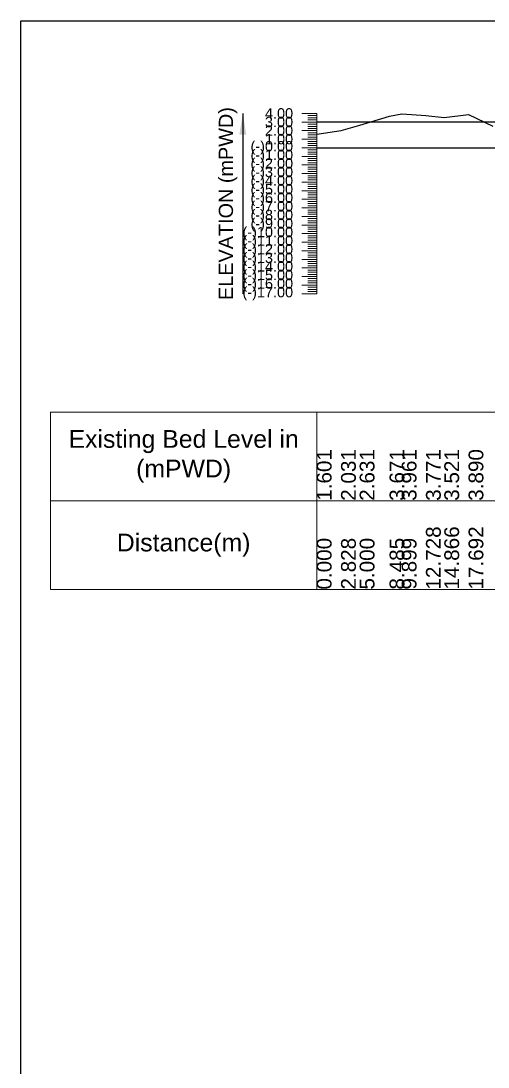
# Model space of a CAD drawing. Header units: inches. Extents: x 89000 to 845000, y -7071 to 18.
# Drawn here: x 235000 to 236579, y -3536 to 0 of the extents above; entities that cross this region are included whole.
import ezdxf

# ---------------------------------------------------------------- set-up
doc = ezdxf.new("R2010")
doc.units = ezdxf.units.IN
doc.header["$LTSCALE"] = 7
doc.header["$MEASUREMENT"] = 0
for name, color, linetype, lineweight in [('Cross section Data Border', 7, 'Continuous', 9), ('Existing_Bed_Level for Xsection', 7, 'Continuous', 25), ('Long Section Labels', 7, 'Continuous', 9)]:
    doc.layers.add(name, color=color, linetype=linetype, lineweight=lineweight)
doc.styles.get("Standard").update_dxf_attribs({"font": 'arial.ttf'})
doc.dimstyles.get("Standard").update_dxf_attribs({"dimtxt": 0.18, "dimasz": 0.18, "dimexe": 0.18, "dimexo": 0.0625, "dimgap": 0.09, "dimtad": 0, "dimtih": 1, "dimtoh": 1, "dimdec": 4, "dimzin": 0, "dimdsep": 46, "dimtxsty": 'Standard', "dimcen": 0.09, "dimadec": 0, "dimazin": 0, "dimtfac": 1, "dimtdec": 4, "dimtofl": 0, "dimtmove": 0, "dimatfit": 3, "dimfxl": 1, "dimtolj": 1, "dimtzin": 0, "dimarcsym": 0})

msp = doc.modelspace()

# ---------------------------------------------------------------- linework, layer by layer
msp.add_lwpolyline([(235000, 0), (245000, 0), (245000, -7071), (235000, -7071)], close=True)
at = {"layer": 'Cross section Data Border'}
msp.add_lwpolyline([(235100, -1321.76), (244006.58289, -1321.76), (244006.58289, -1921.76), (235100, -1921.76)], close=True, dxfattribs=at)
for points in [[(236000, -1321.76), (236000, -1921.76)], [(235100, -1621.76), (244006.58289, -1621.76)]]:
    msp.add_lwpolyline(points, dxfattribs=at)
at = {"layer": 'Existing_Bed_Level for Xsection'}
for points in [[(236000, -382.331), (236082.02439, -369.861), (236145, -352.461), (236246.07316, -322.301), (236287.08535, -313.891), (236369.10974, -319.401), (236431.11599, -326.651), (236513.06237, -315.95), (236595.03025, -356.231)], [(237234.0706, -341.76), (236000, -341.76)], [(236000, -428.76), (243906.58289, -428.76)]]:
    msp.add_lwpolyline(points, dxfattribs=at)
at = {"layer": 'Long Section Labels'}
for points in [[(236000, -312.76), (235950, -312.76)], [(236000, -921.76), (236000, -892.76), (236000, -863.76), (236000, -834.76), (236000, -805.76), (236000, -776.76), (236000, -747.76), (236000, -718.76), (236000, -689.76), (236000, -660.76), (236000, -631.76), (236000, -602.76), (236000, -573.76), (236000, -544.76), (236000, -515.76), (236000, -486.76), (236000, -457.76), (236000, -428.76), (236000, -399.76), (236000, -370.76), (236000, -341.76), (236000, -312.76)], [(236000, -341.76), (235950, -341.76)], [(236000, -320.01), (235970, -320.01)], [(236000, -327.26), (235970, -327.26)], [(236000, -334.51), (235970, -334.51)], [(236000, -349.01), (235970, -349.01)], [(236000, -370.76), (235950, -370.76)], [(236000, -356.26), (235970, -356.26)], [(236000, -363.51), (235970, -363.51)], [(236000, -378.01), (235970, -378.01)], [(236000, -385.26), (235970, -385.26)], [(236000, -399.76), (235950, -399.76)], [(236000, -392.51), (235970, -392.51)], [(236000, -407.01), (235970, -407.01)], [(236000, -414.26), (235970, -414.26)], [(236000, -421.51), (235970, -421.51)], [(236000, -428.76), (235950, -428.76)], [(236000, -457.76), (235950, -457.76)], [(236000, -436.01), (235970, -436.01)], [(236000, -443.26), (235970, -443.26)], [(236000, -450.51), (235970, -450.51)], [(236000, -486.76), (235950, -486.76)], [(236000, -465.01), (235970, -465.01)], [(236000, -472.26), (235970, -472.26)], [(236000, -479.51), (235970, -479.51)], [(236000, -494.01), (235970, -494.01)], [(236000, -515.76), (235950, -515.76)], [(236000, -501.26), (235970, -501.26)], [(236000, -508.51), (235970, -508.51)], [(236000, -523.01), (235970, -523.01)], [(236000, -530.26), (235970, -530.26)], [(236000, -544.76), (235950, -544.76)], [(236000, -537.51), (235970, -537.51)], [(236000, -552.01), (235970, -552.01)], [(236000, -559.26), (235970, -559.26)], [(236000, -573.76), (235950, -573.76)], [(236000, -566.51), (235970, -566.51)], [(236000, -581.01), (235970, -581.01)], [(236000, -588.26), (235970, -588.26)], [(236000, -595.51), (235970, -595.51)], [(236000, -602.76), (235950, -602.76)], [(236000, -631.76), (235950, -631.76)], [(236000, -610.01), (235970, -610.01)], [(236000, -617.26), (235970, -617.26)], [(236000, -624.51), (235970, -624.51)], [(236000, -660.76), (235950, -660.76)], [(236000, -639.01), (235970, -639.01)], [(236000, -646.26), (235970, -646.26)], [(236000, -653.51), (235970, -653.51)], [(236000, -668.01), (235970, -668.01)], [(236000, -689.76), (235950, -689.76)], [(236000, -675.26), (235970, -675.26)], [(236000, -682.51), (235970, -682.51)], [(236000, -697.01), (235970, -697.01)], [(236000, -704.26), (235970, -704.26)], [(236000, -718.76), (235950, -718.76)], [(236000, -711.51), (235970, -711.51)], [(236000, -726.01), (235970, -726.01)], [(236000, -733.26), (235970, -733.26)], [(236000, -740.51), (235970, -740.51)], [(236000, -747.76), (235950, -747.76)], [(236000, -776.76), (235950, -776.76)], [(236000, -755.01), (235970, -755.01)], [(236000, -762.26), (235970, -762.26)], [(236000, -769.51), (235970, -769.51)], [(236000, -805.76), (235950, -805.76)], [(236000, -784.01), (235970, -784.01)], [(236000, -791.26), (235970, -791.26)], [(236000, -798.51), (235970, -798.51)], [(236000, -813.01), (235970, -813.01)], [(236000, -834.76), (235950, -834.76)], [(236000, -820.26), (235970, -820.26)], [(236000, -827.51), (235970, -827.51)], [(236000, -842.01), (235970, -842.01)], [(236000, -863.76), (235950, -863.76)], [(236000, -849.26), (235970, -849.26)], [(236000, -856.51), (235970, -856.51)], [(236000, -871.01), (235970, -871.01)], [(236000, -878.26), (235970, -878.26)], [(236000, -892.76), (235950, -892.76)], [(236000, -885.51), (235970, -885.51)], [(236000, -900.01), (235970, -900.01)], [(236000, -907.26), (235970, -907.26)], [(236000, -914.51), (235970, -914.51)], [(236000, -921.76), (235950, -921.76)]]:
    msp.add_lwpolyline(points, dxfattribs=at)

# ---------------------------------------------------------------- texts
at = {"layer": 'Cross section Data Border', "char_height": 60, "width": 800, "attachment_point": 5}
for s, insert in [('Existing Bed Level in (mPWD)', (235550, -1471.76)), ('Distance(m)', (235550, -1771.76))]:
    msp.add_mtext(s, dxfattribs=dict(at, insert=insert))
at = {"layer": 'Long Section Labels', "rotation": 90}
for s, insert, char_height, attachment_point in [('ELEVATION (mPWD)', (235700, -617.26), 48, 5), ('1.601', (236000, -1621.76), 50, 1), ('2.031', (236082.02439, -1621.76), 50, 1), ('2.631', (236145, -1621.76), 50, 1), ('3.671', (236246.07316, -1621.76), 50, 1), ('3.961', (236287.08535, -1621.76), 50, 1), ('3.771', (236369.10974, -1621.76), 50, 1), ('3.521', (236431.11599, -1621.76), 50, 1), ('3.890', (236513.06237, -1621.76), 50, 1), ('12.728', (236369.10974, -1921.76), 50, 1), ('14.866', (236431.11599, -1921.76), 50, 1), ('17.692', (236513.06237, -1921.76), 50, 1), ('0.000', (236000, -1921.76), 50, 1), ('2.828', (236082.02439, -1921.76), 50, 1), ('5.000', (236145, -1921.76), 50, 1), ('8.485', (236246.07316, -1921.76), 50, 1), ('9.899', (236287.08535, -1921.76), 50, 1)]:
    msp.add_mtext(s, dxfattribs=dict(at, insert=insert, char_height=char_height, attachment_point=attachment_point))
at = {"layer": 'Long Section Labels', "char_height": 35, "attachment_point": 6}
for s, insert in [('4.00', (235920, -312.76)), ('3.00', (235920, -341.76)), ('2.00', (235920, -370.76)), ('1.00', (235920, -399.76)), ('(-)0.00', (235920, -428.76)), ('(-)1.00', (235920, -457.76)), ('(-)2.00', (235920, -486.76)), ('(-)3.00', (235920, -515.76)), ('(-)4.00', (235920, -544.76)), ('(-)5.00', (235920, -573.76)), ('(-)6.00', (235920, -602.76)), ('(-)7.00', (235920, -631.76)), ('(-)8.00', (235920, -660.76)), ('(-)9.00', (235920, -689.76)), ('(-)10.00', (235920, -718.76)), ('(-)11.00', (235920, -747.76)), ('(-)12.00', (235920, -776.76)), ('(-)13.00', (235920, -805.76)), ('(-)14.00', (235920, -834.76)), ('(-)15.00', (235920, -863.76)), ('(-)16.00', (235920, -892.76)), ('(-)17.00', (235920, -921.76))]:
    msp.add_mtext(s, dxfattribs=dict(at, insert=insert))

# ---------------------------------------------------------------- leaders
at = {"layer": 'Long Section Labels'}
msp.add_leader([(235750, -312.76), (235750, -921.76)], dimstyle='Standard', override={"dimasz": 72}, dxfattribs=at)

doc.saveas('drawing.dxf')
